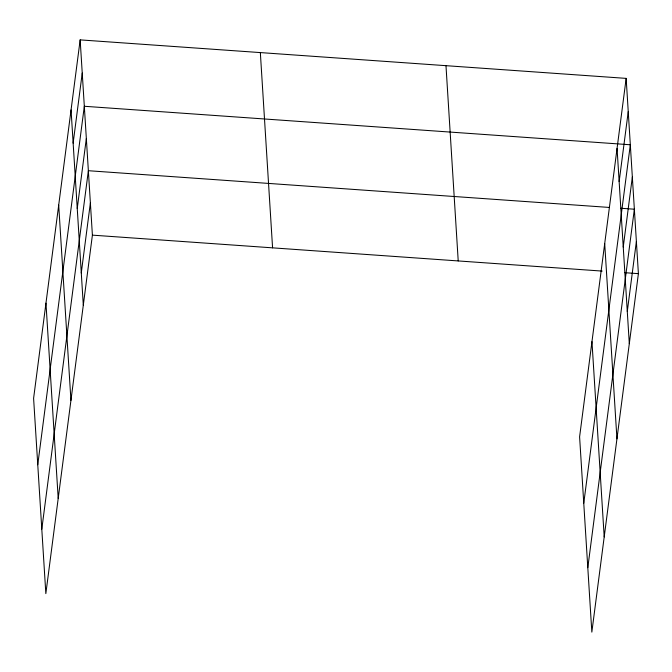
<?xml version="1.0" encoding="UTF-8"?>
<svg xmlns="http://www.w3.org/2000/svg" width="672" height="672" viewBox="0 0 672 672"><rect width="100%" height="100%" fill="white"/><g stroke="black" fill="none" stroke-linecap="round" stroke-linejoin="round"><path stroke-width="1.01" d="M80.161 39.883L33.6 398.353L45.839 593.62L92.4 235.141L80.161 39.883L626.161 78.38L638.4 273.647L591.839 632.117L579.6 436.859L626.161 78.38M73.139 143.111L82.236 73.08M37.758 464.747L84.319 106.277L630.319 144.774L583.766 503.244M77.246 208.522L86.335 138.491M41.798 529.183L88.36 170.713L609.512 207.455M81.278 272.958L90.376 202.927M619.147 181.608L628.244 111.577M623.246 247.019L632.344 176.988M587.807 567.68L634.36 209.21L620.903 208.261M627.287 311.455L636.384 241.424M92.4 235.141L602.154 271.085M624.935 272.698L638.4 273.647M617.064 148.411L629.303 343.669M604.708 243.6L616.946 438.858M591.965 341.67L604.204 536.928M445.981 65.68L458.22 260.938M260.341 52.592L272.58 247.85M71.064 109.914L83.303 305.172M58.699 205.103L70.938 400.361M45.965 303.173L58.204 498.431"/></g></svg>
